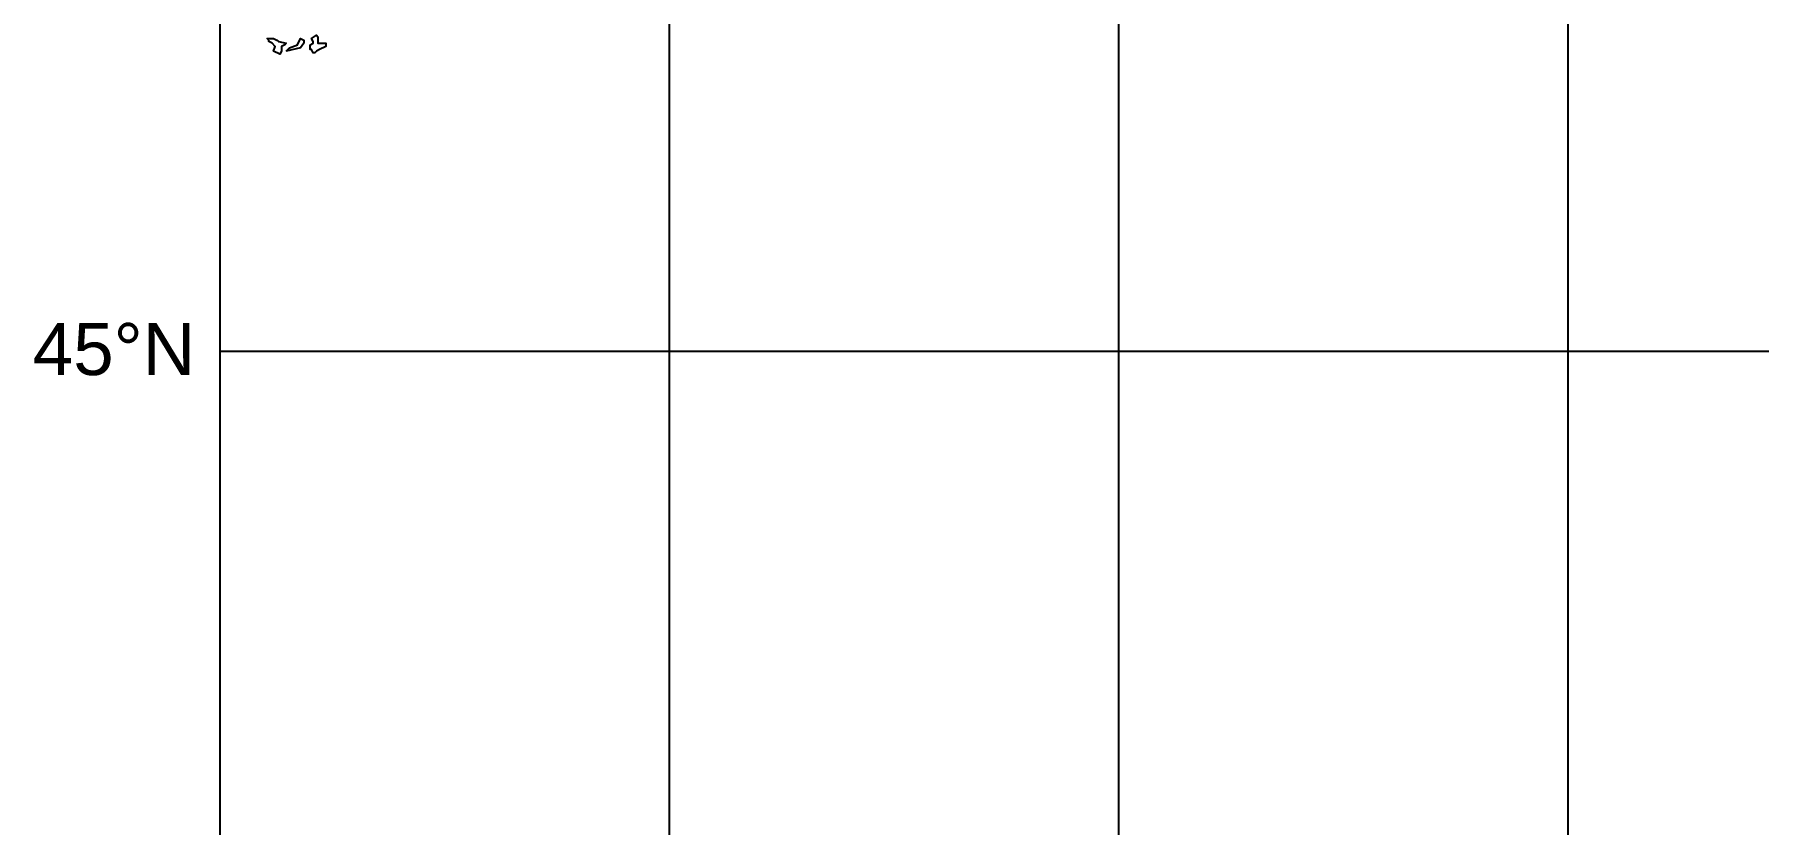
# Model space of a CAD drawing. Header units: millimetres. Extents: x 1844 to 27622, y 2629 to 17869.
# Drawn here: x 1844 to 5821, y 10398 to 12221 of the extents above; entities that cross this region are included whole.
import ezdxf

# ---------------------------------------------------------------- set-up
doc = ezdxf.new("R2010")
doc.units = ezdxf.units.MM
for name, color, linetype in [('COUNTRY', 212, 'Continuous'), ('FRAME', 252, 'Continuous'), ('经纬度标注', 7, 'Continuous'), ('网格线', 251, 'Continuous')]:
    doc.layers.add(name, color=color, linetype=linetype)
doc.styles.add('ARIAL', font='arial.ttf')

msp = doc.modelspace()

# ---------------------------------------------------------------- linework, layer by layer
at = {"layer": 'COUNTRY', "linetype": 'Continuous', "lineweight": -3}
for points in [[(2384.5, 12208.2), (2380.8, 12211.9), (2380.8, 12211.9), (2395.4, 12211.9), (2402.7, 12208.2), (2406.4, 12204.6), (2424.6, 12200.9), (2421, 12197.3), (2413.7, 12193.6), (2413.7, 12182.7), (2410, 12175.4), (2395.4, 12182.7), (2399.1, 12193.6), (2391.8, 12200.9), (2384.5, 12204.6), (2384.5, 12208.2)], [(2424.6, 12182.7), (2428.3, 12186.3), (2431.9, 12190), (2450.2, 12197.3), (2457.5, 12211.9), (2464.8, 12208.2), (2464.8, 12200.9), (2457.5, 12190), (2424.6, 12182.7)], [(2479.4, 12197.3), (2486.7, 12200.9), (2486.7, 12204.6), (2483, 12211.9), (2494, 12219.2), (2497.6, 12215.5), (2497.6, 12208.2), (2497.6, 12200.9), (2501.3, 12200.9), (2515.9, 12200.9), (2515.9, 12193.6), (2501.3, 12186.3), (2494, 12182.7), (2490.3, 12179), (2486.7, 12179), (2483, 12186.3), (2479.4, 12186.3), (2479.4, 12197.3)]]:
    msp.add_lwpolyline(points, dxfattribs=at)
at = {"layer": 'FRAME', "linetype": 'Continuous'}
msp.add_lwpolyline([(27147.3, 17638.9), (2271.3, 17638.9), (2271.3, 2828.7), (27147.3, 2828.7), (27147.3, 17638.9)], dxfattribs=at)
at = {"layer": '网格线', "linetype": 'Continuous'}
for points in [[(3307.8, 17638.9), (3307.8, 2828.7)], [(4344.3, 17638.9), (4344.3, 2828.7)], [(5380.8, 17638.9), (5380.8, 2828.7)], [(27147.3, 11489.3), (2271.3, 11489.3)]]:
    msp.add_lwpolyline(points, dxfattribs=at)

# ---------------------------------------------------------------- texts
at = {"layer": '经纬度标注', "linetype": 'Continuous', "style": 'ARIAL'}
msp.add_text('45°N', height=120, dxfattribs=at).set_placement((1839.9, 11435.1))

doc.saveas('drawing.dxf')
